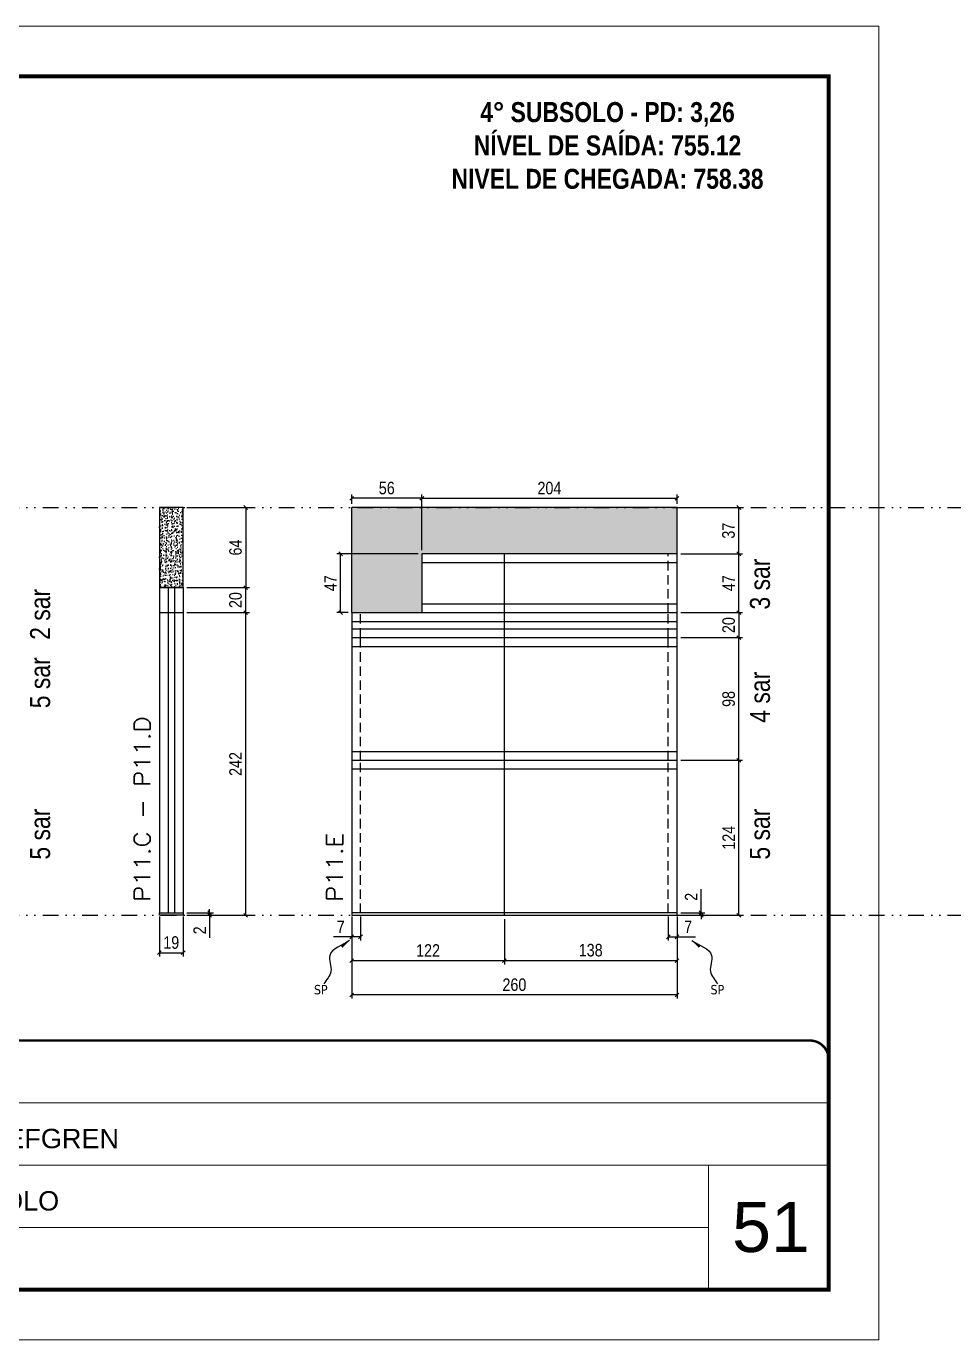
# Model space of a CAD drawing. Header units: millimetres. Extents: x 13777 to 27878, y -21631 to 6985.
# Drawn here: x 18387 to 19128, y -7848 to -6798 of the extents above; entities that cross this region are included whole.
import ezdxf

# ---------------------------------------------------------------- set-up
doc = ezdxf.new("R2010")
doc.units = ezdxf.units.MM
for name, pattern in [('CONTINUO', [0]), ('DASHED', [0.75, 0.5, -0.25]), ('DIVIDE2', [0.625, 0.25, -0.125, 0, -0.125, 0, -0.125]), ('HIDDEN', [0.375, 0.25, -0.125])]:
    doc.linetypes.add(name, pattern=pattern)
for name, color, linetype, lineweight in [('CARIMBO', 255, 'Continuous', 9), ('Folhas', 255, 'Continuous', 9), ('SARRAFO DE PRESSAO', 251, 'DASHED', 9), ('Texto Seção', 7, 'Continuous', 15)]:
    doc.layers.add(name, color=color, linetype=linetype, lineweight=lineweight)
for name, color, linetype in [('COTA', 241, 'Continuous'), ('NOMENCLATURA', 7, 'Continuous'), ('Nível', 160, 'Continuous'), ('Painéis', 200, 'Continuous'), ('SARR_2.2x7', 40, 'Continuous'), ('Sarrafo de Pressão', 42, 'HIDDEN'), ('texto', 7, 'Continuous')]:
    doc.layers.add(name, color=color, linetype=linetype)
doc.styles.add('ARIAL', font='arial.ttf')
doc.styles.add('ARIAL_NARROW', font='ARIALN.TTF', dxfattribs={"height": 0.2})
doc.styles.add('COTA TECNICA', font='techl___.ttf', dxfattribs={"height": 10})
doc.styles.add('COTA TECNICA-50', font='techl___.ttf', dxfattribs={"height": 10})
doc.styles.add('REGUA-120', font='ROMANS.shx', dxfattribs={"height": 15})
doc.styles.add('ROMANC', font='techb___.ttf', dxfattribs={"height": 2.5})
doc.styles.get("Standard").update_dxf_attribs({"font": 'arial.ttf'})
doc.styles.add('Tecnologia', font='')
doc.styles.get('Tecnologia').set_extended_font_data('Forgotten Futurist')
doc.dimstyles.new('COTA PAINEL-50', dxfattribs={"dimtxt": 10, "dimasz": 3, "dimexe": 3, "dimexo": 3, "dimgap": 3, "dimtad": 1, "dimdec": 1, "dimzin": 12, "dimdsep": 46, "dimtxsty": 'COTA TECNICA-50', "dimblk1": 'OBLIQUE', "dimblk2": 'OBLIQUE', "dimsah": 1, "dimcen": 0.9, "dimclrd": 4, "dimclre": 4, "dimclrt": 240, "dimadec": 1, "dimazin": 3, "dimtfac": 1, "dimtdec": 1, "dimtmove": 0, "dimatfit": 3, "dimfxl": 1, "dimtolj": 1, "dimtzin": 12, "dimarcsym": 0})
doc.dimstyles.new('PAINEL', dxfattribs={"dimtxt": 10, "dimasz": 3, "dimexe": 3, "dimexo": 3, "dimgap": 3, "dimtad": 1, "dimdec": 1, "dimzin": 12, "dimdsep": 46, "dimtxsty": 'COTA TECNICA', "dimblk1": 'OBLIQUE', "dimblk2": 'OBLIQUE', "dimsah": 1, "dimcen": 0.9, "dimclrd": 4, "dimclre": 4, "dimclrt": 240, "dimadec": 1, "dimazin": 3, "dimtfac": 1, "dimtdec": 1, "dimtmove": 0, "dimatfit": 3, "dimfxl": 1, "dimtolj": 1, "dimtzin": 12, "dimarcsym": 0})
doc.dimstyles.get("Standard").update_dxf_attribs({"dimtxt": 0.18, "dimasz": 0.18, "dimexe": 0.18, "dimexo": 0.0625, "dimgap": 0.09, "dimtad": 0, "dimtih": 1, "dimtoh": 1, "dimdec": 4, "dimzin": 0, "dimdsep": 46, "dimtxsty": 'Standard', "dimcen": 0.09, "dimadec": 0, "dimazin": 0, "dimtfac": 1, "dimtdec": 4, "dimtofl": 0, "dimtmove": 0, "dimatfit": 3, "dimfxl": 1, "dimtolj": 1, "dimtzin": 0, "dimarcsym": 0})

# ---------------------------------------------------------------- blocks, each defined once
blk = doc.blocks.new('9999999999')
at = {"color": 30, "linetype": 'CONTINUO'}
for p, q in [((98564.6, 34230.2), (98564.6, 34429.4)), ((98564.6, 34379.6), (99584, 34379.6)), ((98564.6, 34329.8), (99488, 34329.8)), ((99584, 34329.8), (99488, 34329.8)), ((99488, 34329.8), (99488, 34230.2)), ((98564.6, 34280), (99488, 34280))]:
    blk.add_line(p, q, dxfattribs=at)
at = {"color": 30, "linetype": 'CONTINUO', "const_width": 2}
blk.add_lwpolyline([(99584, 34230.2), (99584, 34414.4, 0.414214), (99569, 34429.4), (98229, 34429.4, 0.414214), (98214, 34414.4), (98214, 34245.2, 0.414214), (98229, 34230.2), (99584, 34230.2)], format="xyb", dxfattribs=at)
at = {"layer": 'Folhas'}
blk.add_lwpolyline([(98139, 34190.2), (99624, 34190.2), (99624, 35240.2), (98139, 35240.2)], close=True, dxfattribs=at)
at = {"layer": 'Folhas', "color": 30, "const_width": 3}
blk.add_lwpolyline([(98214, 34230.2), (99584, 34230.2), (99584, 35200.2), (98214, 35200.2)], close=True, dxfattribs=at)
at = {"color": 7, "linetype": 'Continuous', "ltscale": 5, "style": 'ARIAL'}
for s, height, p in [('SKR', 15.48, (98837.7, 34393.1)), ('LEAF LOEFGREN', 15.483, (98837.7, 34343.3)), ('4° SUBSOLO', 15.48, (98837.7, 34293.5)), ('NOVA SISTEMAS CONSTRUTIVOS', 11.059, (98263.2, 34267.2)), ('PILARES', 15.48, (98837.7, 34243.7))]:
    blk.add_text(s, height=height, dxfattribs=at).set_placement(p)
at = {"layer": 'Folhas', "color": 7, "style": 'Tecnologia', "width": 1.5}
for s, p in [('CLIENTE:', (98573.7, 34397.2)), ('OBRA:', (98573.7, 34347.3)), ('PAVIMENTO:', (98573.7, 34297.5)), ('PROJETO:', (98573.7, 34247.7))]:
    blk.add_text(s, height=14, dxfattribs=at).set_placement(p)
blk = doc.blocks.new('_Oblique')
at = {"color": 0, "linetype": 'ByBlock', "lineweight": -2}
blk.add_line((-0.5, -0.5), (0.5, 0.5), dxfattribs=at)
blk = doc.blocks.new('*D3268')
at = {"layer": 'COTA', "color": 4, "lineweight": -2, "transparency": 16777216}
for p, q in [((18493.5, -7509.9), (18493.5, -7541.8)), ((18512.5, -7509.9), (18512.5, -7541.8)), ((18493.5, -7538.8), (18512.5, -7538.8))]:
    blk.add_line(p, q, dxfattribs=at)
at = {"layer": 'Defpoints', "color": 0, "transparency": 16777216}
for p in [(18493.5, -7506.9), (18512.5, -7506.9), (18512.5, -7538.8)]:
    blk.add_point(p, dxfattribs=at)
at = {"layer": 'COTA', "color": 4, "lineweight": -2, "transparency": 16777216, "xscale": 3, "yscale": 3, "zscale": 3, "rotation": 180}
blk.add_blockref('_Oblique', (18493.5, -7538.8), dxfattribs=at)
at = {"layer": 'COTA', "color": 4, "lineweight": -2, "transparency": 16777216, "xscale": 3, "yscale": 3, "zscale": 3}
blk.add_blockref('_Oblique', (18512.5, -7538.8), dxfattribs=at)
at = {"layer": 'COTA', "color": 240, "transparency": 16777216, "insert": (18503, -7530.7), "char_height": 10, "attachment_point": 5, "style": 'COTA TECNICA'}
blk.add_mtext('\\A1;19', dxfattribs=at)
blk = doc.blocks.new('*D3269')
at = {"layer": 'COTA', "color": 4, "lineweight": -2, "transparency": 16777216}
for p, q in [((18515.5, -7506.9), (18536.7, -7506.9)), ((18533.7, -7506.9), (18533.7, -7503.9)), ((18533.7, -7506.9), (18533.7, -7508.9)), ((18515.5, -7508.9), (18536.7, -7508.9)), ((18533.7, -7508.9), (18533.7, -7527))]:
    blk.add_line(p, q, dxfattribs=at)
at = {"layer": 'Defpoints', "color": 0, "transparency": 16777216}
for p in [(18512.5, -7506.9), (18533.7, -7506.9), (18512.5, -7508.9)]:
    blk.add_point(p, dxfattribs=at)
at = {"layer": 'COTA', "color": 4, "lineweight": -2, "transparency": 16777216, "xscale": 3, "yscale": 3, "zscale": 3}
for p, rotation in [((18533.7, -7506.9), 270), ((18533.7, -7508.9), 90)]:
    blk.add_blockref('_Oblique', p, dxfattribs=dict(at, rotation=rotation))
at = {"layer": 'COTA', "color": 240, "transparency": 16777216, "insert": (18525.7, -7520.9), "char_height": 10, "attachment_point": 5, "rotation": 90, "style": 'COTA TECNICA-50'}
blk.add_mtext('\\A1;2', dxfattribs=at)
blk = doc.blocks.new('*D3289')
at = {"layer": 'COTA', "color": 4, "linetype": 'ByBlock', "lineweight": -2, "transparency": 16777216}
for p, q in [((18515.5, -7182.9), (18565.5, -7182.9)), ((18562.5, -7182.9), (18562.5, -7246.9)), ((18515.5, -7246.9), (18565.5, -7246.9))]:
    blk.add_line(p, q, dxfattribs=at)
at = {"layer": 'Defpoints', "color": 0, "linetype": 'ByBlock', "transparency": 16777216}
for p in [(18512.5, -7182.9), (18512.5, -7246.9), (18562.5, -7246.9)]:
    blk.add_point(p, dxfattribs=at)
at = {"layer": 'COTA', "color": 4, "linetype": 'ByBlock', "lineweight": -2, "transparency": 16777216, "xscale": 3, "yscale": 3, "zscale": 3}
for p, rotation in [((18562.5, -7182.9), 90), ((18562.5, -7246.9), 270)]:
    blk.add_blockref('_Oblique', p, dxfattribs=dict(at, rotation=rotation))
at = {"layer": 'COTA', "color": 240, "linetype": 'ByBlock', "transparency": 16777216, "insert": (18554.4, -7214.9), "char_height": 10, "attachment_point": 5, "rotation": 90, "style": 'COTA TECNICA'}
blk.add_mtext('\\A1;64', dxfattribs=at)
blk = doc.blocks.new('*D3270')
at = {"layer": 'COTA', "color": 4, "lineweight": -2, "transparency": 16777216}
for p, q in [((18515.5, -7266.9), (18565.5, -7266.9)), ((18562.5, -7508.9), (18562.5, -7266.9)), ((18515.5, -7508.9), (18565.5, -7508.9))]:
    blk.add_line(p, q, dxfattribs=at)
at = {"layer": 'Defpoints', "color": 0, "transparency": 16777216}
for p in [(18512.5, -7266.9), (18562.5, -7266.9), (18512.5, -7508.9)]:
    blk.add_point(p, dxfattribs=at)
at = {"layer": 'COTA', "color": 4, "lineweight": -2, "transparency": 16777216, "xscale": 3, "yscale": 3, "zscale": 3}
for p, rotation in [((18562.5, -7266.9), 90), ((18562.5, -7508.9), 270)]:
    blk.add_blockref('_Oblique', p, dxfattribs=dict(at, rotation=rotation))
at = {"layer": 'COTA', "color": 240, "transparency": 16777216, "insert": (18554.4, -7387.9), "char_height": 10, "attachment_point": 5, "rotation": 90, "style": 'COTA TECNICA-50'}
blk.add_mtext('\\A1;242', dxfattribs=at)
blk = doc.blocks.new('*D3290')
at = {"layer": 'COTA', "color": 4, "lineweight": -2, "transparency": 16777216}
for p, q in [((18515.5, -7246.9), (18565.5, -7246.9)), ((18562.5, -7266.9), (18562.5, -7246.9)), ((18515.5, -7266.9), (18565.5, -7266.9))]:
    blk.add_line(p, q, dxfattribs=at)
at = {"layer": 'Defpoints', "color": 0, "transparency": 16777216}
for p in [(18512.5, -7246.9), (18562.5, -7246.9), (18512.5, -7266.9)]:
    blk.add_point(p, dxfattribs=at)
at = {"layer": 'COTA', "color": 4, "lineweight": -2, "transparency": 16777216, "xscale": 3, "yscale": 3, "zscale": 3}
for p, rotation in [((18562.5, -7246.9), 90), ((18562.5, -7266.9), 270)]:
    blk.add_blockref('_Oblique', p, dxfattribs=dict(at, rotation=rotation))
at = {"layer": 'COTA', "color": 240, "transparency": 16777216, "insert": (18554.4, -7256.9), "char_height": 10, "attachment_point": 5, "rotation": 90, "style": 'COTA TECNICA'}
blk.add_mtext('\\A1;20', dxfattribs=at)
blk = doc.blocks.new('*D3303')
at = {"layer": 'COTA', "color": 4, "lineweight": -2, "transparency": 16777216}
for p, q in [((18647.3, -7509.9), (18647.3, -7575.5)), ((18907.3, -7509.9), (18907.3, -7575.5)), ((18907.3, -7572.5), (18647.3, -7572.5))]:
    blk.add_line(p, q, dxfattribs=at)
at = {"layer": 'Defpoints', "color": 0, "transparency": 16777216}
for p in [(18647.3, -7506.9), (18907.3, -7506.9), (18647.3, -7572.5)]:
    blk.add_point(p, dxfattribs=at)
at = {"layer": 'COTA', "color": 4, "lineweight": -2, "transparency": 16777216, "xscale": 3, "yscale": 3, "zscale": 3, "rotation": 180}
blk.add_blockref('_Oblique', (18647.3, -7572.5), dxfattribs=at)
at = {"layer": 'COTA', "color": 4, "lineweight": -2, "transparency": 16777216, "xscale": 3, "yscale": 3, "zscale": 3}
blk.add_blockref('_Oblique', (18907.3, -7572.5), dxfattribs=at)
at = {"layer": 'COTA', "color": 240, "transparency": 16777216, "insert": (18777.3, -7564.4), "char_height": 10, "attachment_point": 5, "style": 'COTA TECNICA'}
blk.add_mtext('\\A1;260', dxfattribs=at)
blk = doc.blocks.new('*D3304')
at = {"layer": 'COTA', "color": 4, "lineweight": -2, "transparency": 16777216}
for p, q in [((18900.3, -7509.9), (18900.3, -7529.1)), ((18907.3, -7511.9), (18907.3, -7529.1)), ((18900.3, -7526.1), (18907.3, -7526.1)), ((18907.3, -7526.1), (18922.1, -7526.1))]:
    blk.add_line(p, q, dxfattribs=at)
at = {"layer": 'Defpoints', "color": 0, "transparency": 16777216}
for p in [(18900.3, -7506.9), (18907.3, -7508.9), (18907.3, -7526.1)]:
    blk.add_point(p, dxfattribs=at)
at = {"layer": 'COTA', "color": 4, "lineweight": -2, "transparency": 16777216, "xscale": 3, "yscale": 3, "zscale": 3, "rotation": 180}
blk.add_blockref('_Oblique', (18900.3, -7526.1), dxfattribs=at)
at = {"layer": 'COTA', "color": 4, "lineweight": -2, "transparency": 16777216, "xscale": 3, "yscale": 3, "zscale": 3}
blk.add_blockref('_Oblique', (18907.3, -7526.1), dxfattribs=at)
at = {"layer": 'COTA', "color": 240, "transparency": 16777216, "insert": (18916.2, -7518.1), "char_height": 10, "attachment_point": 5, "style": 'COTA TECNICA-50'}
blk.add_mtext('\\A1;7', dxfattribs=at)
blk = doc.blocks.new('*D3305')
at = {"layer": 'COTA', "color": 4, "lineweight": -2, "transparency": 16777216}
for p, q in [((18647.3, -7511.9), (18647.3, -7529.1)), ((18654.3, -7509.9), (18654.3, -7529.1)), ((18647.3, -7526.1), (18632.6, -7526.1)), ((18654.3, -7526.1), (18647.3, -7526.1))]:
    blk.add_line(p, q, dxfattribs=at)
at = {"layer": 'Defpoints', "color": 0, "transparency": 16777216}
for p in [(18654.3, -7506.9), (18647.3, -7508.9), (18647.3, -7526.1)]:
    blk.add_point(p, dxfattribs=at)
at = {"layer": 'COTA', "color": 4, "lineweight": -2, "transparency": 16777216, "xscale": 3, "yscale": 3, "zscale": 3, "rotation": 180}
blk.add_blockref('_Oblique', (18647.3, -7526.1), dxfattribs=at)
at = {"layer": 'COTA', "color": 4, "lineweight": -2, "transparency": 16777216, "xscale": 3, "yscale": 3, "zscale": 3}
blk.add_blockref('_Oblique', (18654.3, -7526.1), dxfattribs=at)
at = {"layer": 'COTA', "color": 240, "transparency": 16777216, "insert": (18638.5, -7518.1), "char_height": 10, "attachment_point": 5, "style": 'COTA TECNICA-50'}
blk.add_mtext('\\A1;7', dxfattribs=at)
blk = doc.blocks.new('*D3306')
at = {"layer": 'COTA', "color": 4, "lineweight": -2, "transparency": 16777216}
for p, q in [((18926.6, -7506.9), (18926.6, -7488.1)), ((18910.3, -7506.9), (18929.6, -7506.9)), ((18926.6, -7508.9), (18926.6, -7506.9)), ((18910.3, -7508.9), (18929.6, -7508.9)), ((18926.6, -7508.9), (18926.6, -7511.9))]:
    blk.add_line(p, q, dxfattribs=at)
at = {"layer": 'Defpoints', "color": 0, "transparency": 16777216}
for p in [(18907.3, -7506.9), (18907.3, -7508.9), (18926.6, -7508.9)]:
    blk.add_point(p, dxfattribs=at)
at = {"layer": 'COTA', "color": 4, "lineweight": -2, "transparency": 16777216, "xscale": 3, "yscale": 3, "zscale": 3}
for p, rotation in [((18926.6, -7506.9), 270), ((18926.6, -7508.9), 90)]:
    blk.add_blockref('_Oblique', p, dxfattribs=dict(at, rotation=rotation))
at = {"layer": 'COTA', "color": 240, "transparency": 16777216, "insert": (18918.6, -7494.1), "char_height": 10, "attachment_point": 5, "rotation": 90, "style": 'COTA TECNICA-50'}
blk.add_mtext('\\A1;2', dxfattribs=at)
blk = doc.blocks.new('*D3309')
at = {"layer": 'COTA', "color": 4, "lineweight": -2, "transparency": 16777216}
for p, q in [((18910.3, -7182.9), (18959.7, -7182.9)), ((18956.7, -7219.9), (18956.7, -7182.9)), ((18910.3, -7219.9), (18959.7, -7219.9))]:
    blk.add_line(p, q, dxfattribs=at)
at = {"layer": 'Defpoints', "color": 0, "transparency": 16777216}
for p in [(18907.3, -7182.9), (18956.7, -7182.9), (18907.3, -7219.9)]:
    blk.add_point(p, dxfattribs=at)
at = {"layer": 'COTA', "color": 4, "lineweight": -2, "transparency": 16777216, "xscale": 3, "yscale": 3, "zscale": 3}
for p, rotation in [((18956.7, -7182.9), 90), ((18956.7, -7219.9), 270)]:
    blk.add_blockref('_Oblique', p, dxfattribs=dict(at, rotation=rotation))
at = {"layer": 'COTA', "color": 240, "transparency": 16777216, "insert": (18948.5, -7201.4), "char_height": 10, "attachment_point": 5, "rotation": 90, "style": 'COTA TECNICA-50'}
blk.add_mtext('\\A1;37', dxfattribs=at)
blk = doc.blocks.new('*D3307')
at = {"layer": 'COTA', "color": 4, "lineweight": -2, "transparency": 16777216}
for p, q in [((18910.3, -7286.9), (18959.7, -7286.9)), ((18956.7, -7384.9), (18956.7, -7286.9)), ((18910.3, -7384.9), (18959.7, -7384.9))]:
    blk.add_line(p, q, dxfattribs=at)
at = {"layer": 'Defpoints', "color": 0, "transparency": 16777216}
for p in [(18907.3, -7286.9), (18956.7, -7286.9), (18907.3, -7384.9)]:
    blk.add_point(p, dxfattribs=at)
at = {"layer": 'COTA', "color": 4, "lineweight": -2, "transparency": 16777216, "xscale": 3, "yscale": 3, "zscale": 3}
for p, rotation in [((18956.7, -7286.9), 90), ((18956.7, -7384.9), 270)]:
    blk.add_blockref('_Oblique', p, dxfattribs=dict(at, rotation=rotation))
at = {"layer": 'COTA', "color": 240, "transparency": 16777216, "insert": (18948.6, -7335.9), "char_height": 10, "attachment_point": 5, "rotation": 90, "style": 'COTA TECNICA-50'}
blk.add_mtext('\\A1;98', dxfattribs=at)
blk = doc.blocks.new('*D3308')
at = {"layer": 'COTA', "color": 4, "lineweight": -2, "transparency": 16777216}
for p, q in [((18910.3, -7219.9), (18959.7, -7219.9)), ((18956.7, -7266.9), (18956.7, -7219.9)), ((18910.3, -7266.9), (18959.7, -7266.9))]:
    blk.add_line(p, q, dxfattribs=at)
at = {"layer": 'Defpoints', "color": 0, "transparency": 16777216}
for p in [(18907.3, -7219.9), (18956.7, -7219.9), (18907.3, -7266.9)]:
    blk.add_point(p, dxfattribs=at)
at = {"layer": 'COTA', "color": 4, "lineweight": -2, "transparency": 16777216, "xscale": 3, "yscale": 3, "zscale": 3}
for p, rotation in [((18956.7, -7219.9), 90), ((18956.7, -7266.9), 270)]:
    blk.add_blockref('_Oblique', p, dxfattribs=dict(at, rotation=rotation))
at = {"layer": 'COTA', "color": 240, "transparency": 16777216, "insert": (18948.6, -7243.4), "char_height": 10, "attachment_point": 5, "rotation": 90, "style": 'COTA TECNICA-50'}
blk.add_mtext('\\A1;47', dxfattribs=at)
blk = doc.blocks.new('*D3310')
at = {"layer": 'COTA', "color": 4, "linetype": 'ByBlock', "lineweight": -2, "transparency": 16777216}
for p, q in [((18910.3, -7384.9), (18959.7, -7384.9)), ((18956.7, -7508.9), (18956.7, -7384.9)), ((18910.3, -7508.9), (18959.7, -7508.9))]:
    blk.add_line(p, q, dxfattribs=at)
at = {"layer": 'Defpoints', "color": 0, "linetype": 'ByBlock', "transparency": 16777216}
for p in [(18907.3, -7384.9), (18956.7, -7384.9), (18907.3, -7508.9)]:
    blk.add_point(p, dxfattribs=at)
at = {"layer": 'COTA', "color": 4, "linetype": 'ByBlock', "lineweight": -2, "transparency": 16777216, "xscale": 3, "yscale": 3, "zscale": 3}
for p, rotation in [((18956.7, -7384.9), 90), ((18956.7, -7508.9), 270)]:
    blk.add_blockref('_Oblique', p, dxfattribs=dict(at, rotation=rotation))
at = {"layer": 'COTA', "color": 240, "linetype": 'ByBlock', "transparency": 16777216, "insert": (18948.6, -7446.9), "char_height": 10, "attachment_point": 5, "rotation": 90, "style": 'COTA TECNICA'}
blk.add_mtext('\\A1;124', dxfattribs=at)
blk = doc.blocks.new('*D3311')
at = {"layer": 'COTA', "color": 4, "linetype": 'ByBlock', "lineweight": -2, "transparency": 16777216}
for p, q in [((18910.3, -7384.9), (18959.7, -7384.9)), ((18956.7, -7508.9), (18956.7, -7384.9)), ((18910.3, -7508.9), (18959.7, -7508.9))]:
    blk.add_line(p, q, dxfattribs=at)
at = {"layer": 'Defpoints', "color": 0, "linetype": 'ByBlock', "transparency": 16777216}
for p in [(18907.3, -7384.9), (18956.7, -7384.9), (18907.3, -7508.9)]:
    blk.add_point(p, dxfattribs=at)
at = {"layer": 'COTA', "color": 4, "linetype": 'ByBlock', "lineweight": -2, "transparency": 16777216, "xscale": 3, "yscale": 3, "zscale": 3}
for p, rotation in [((18956.7, -7384.9), 90), ((18956.7, -7508.9), 270)]:
    blk.add_blockref('_Oblique', p, dxfattribs=dict(at, rotation=rotation))
at = {"layer": 'COTA', "color": 240, "linetype": 'ByBlock', "transparency": 16777216, "insert": (18948.6, -7446.9), "char_height": 10, "attachment_point": 5, "rotation": 90, "style": 'COTA TECNICA'}
blk.add_mtext('\\A1;124', dxfattribs=at)
blk = doc.blocks.new('*D3312')
at = {"layer": 'COTA', "color": 4, "lineweight": -2, "transparency": 16777216}
for p, q in [((18769.3, -7511.9), (18769.3, -7548.1)), ((18907.3, -7511.9), (18907.3, -7548.1)), ((18769.3, -7545.1), (18907.3, -7545.1))]:
    blk.add_line(p, q, dxfattribs=at)
at = {"layer": 'Defpoints', "color": 0, "transparency": 16777216}
for p in [(18769.3, -7508.9), (18907.3, -7508.9), (18907.3, -7545.1)]:
    blk.add_point(p, dxfattribs=at)
at = {"layer": 'COTA', "color": 4, "lineweight": -2, "transparency": 16777216, "xscale": 3, "yscale": 3, "zscale": 3, "rotation": 180}
blk.add_blockref('_Oblique', (18769.3, -7545.1), dxfattribs=at)
at = {"layer": 'COTA', "color": 4, "lineweight": -2, "transparency": 16777216, "xscale": 3, "yscale": 3, "zscale": 3}
blk.add_blockref('_Oblique', (18907.3, -7545.1), dxfattribs=at)
at = {"layer": 'COTA', "color": 240, "transparency": 16777216, "insert": (18838.3, -7536.8), "char_height": 10, "attachment_point": 5, "style": 'COTA TECNICA'}
blk.add_mtext('\\A1;138', dxfattribs=at)
blk = doc.blocks.new('*D3313')
at = {"layer": 'COTA', "color": 4, "lineweight": -2, "transparency": 16777216}
for p, q in [((18647.3, -7511.9), (18647.3, -7548.1)), ((18769.3, -7511.9), (18769.3, -7548.1)), ((18647.3, -7545.1), (18769.3, -7545.1))]:
    blk.add_line(p, q, dxfattribs=at)
at = {"layer": 'Defpoints', "color": 0, "transparency": 16777216}
for p in [(18647.3, -7508.9), (18769.3, -7508.9), (18769.3, -7545.1)]:
    blk.add_point(p, dxfattribs=at)
at = {"layer": 'COTA', "color": 4, "lineweight": -2, "transparency": 16777216, "xscale": 3, "yscale": 3, "zscale": 3, "rotation": 180}
blk.add_blockref('_Oblique', (18647.3, -7545.1), dxfattribs=at)
at = {"layer": 'COTA', "color": 4, "lineweight": -2, "transparency": 16777216, "xscale": 3, "yscale": 3, "zscale": 3}
blk.add_blockref('_Oblique', (18769.3, -7545.1), dxfattribs=at)
at = {"layer": 'COTA', "color": 240, "transparency": 16777216, "insert": (18708.3, -7537), "char_height": 10, "attachment_point": 5, "style": 'COTA TECNICA'}
blk.add_mtext('\\A1;122', dxfattribs=at)
blk = doc.blocks.new('*D3314')
at = {"layer": 'COTA', "color": 4, "lineweight": -2, "transparency": 16777216}
for p, q in [((18910.3, -7266.9), (18959.7, -7266.9)), ((18956.7, -7266.9), (18956.7, -7286.9)), ((18910.3, -7286.9), (18959.7, -7286.9))]:
    blk.add_line(p, q, dxfattribs=at)
at = {"layer": 'Defpoints', "color": 0, "transparency": 16777216}
for p in [(18907.3, -7266.9), (18907.3, -7286.9), (18956.7, -7286.9)]:
    blk.add_point(p, dxfattribs=at)
at = {"layer": 'COTA', "color": 4, "lineweight": -2, "transparency": 16777216, "xscale": 3, "yscale": 3, "zscale": 3}
for p, rotation in [((18956.7, -7266.9), 90), ((18956.7, -7286.9), 270)]:
    blk.add_blockref('_Oblique', p, dxfattribs=dict(at, rotation=rotation))
at = {"layer": 'COTA', "color": 240, "transparency": 16777216, "insert": (18948.6, -7276.9), "char_height": 10, "attachment_point": 5, "rotation": 90, "style": 'COTA TECNICA'}
blk.add_mtext('\\A1;20', dxfattribs=at)
blk = doc.blocks.new('*D3315')
at = {"layer": 'COTA', "color": 4, "lineweight": -2, "transparency": 16777216}
for p, q in [((18647.3, -7179.9), (18647.3, -7172.5)), ((18703.3, -7175.5), (18647.3, -7175.5)), ((18703.3, -7216.9), (18703.3, -7172.5))]:
    blk.add_line(p, q, dxfattribs=at)
at = {"layer": 'Defpoints', "color": 0, "transparency": 16777216}
for p in [(18647.3, -7175.5), (18647.3, -7182.9), (18703.3, -7219.9)]:
    blk.add_point(p, dxfattribs=at)
at = {"layer": 'COTA', "color": 4, "lineweight": -2, "transparency": 16777216, "xscale": 3, "yscale": 3, "zscale": 3, "rotation": 180}
blk.add_blockref('_Oblique', (18647.3, -7175.5), dxfattribs=at)
at = {"layer": 'COTA', "color": 4, "lineweight": -2, "transparency": 16777216, "xscale": 3, "yscale": 3, "zscale": 3}
blk.add_blockref('_Oblique', (18703.3, -7175.5), dxfattribs=at)
at = {"layer": 'COTA', "color": 240, "transparency": 16777216, "insert": (18675.3, -7167.4), "char_height": 10, "attachment_point": 5, "style": 'COTA TECNICA'}
blk.add_mtext('\\A1;56', dxfattribs=at)
blk = doc.blocks.new('*D3316')
at = {"layer": 'COTA', "color": 4, "lineweight": -2, "transparency": 16777216}
for p, q in [((18703.3, -7216.9), (18703.3, -7172.5)), ((18703.3, -7175.5), (18907.3, -7175.5)), ((18907.3, -7179.9), (18907.3, -7172.5))]:
    blk.add_line(p, q, dxfattribs=at)
at = {"layer": 'Defpoints', "color": 0, "transparency": 16777216}
for p in [(18907.3, -7175.5), (18907.3, -7182.9), (18703.3, -7219.9)]:
    blk.add_point(p, dxfattribs=at)
at = {"layer": 'COTA', "color": 4, "lineweight": -2, "transparency": 16777216, "xscale": 3, "yscale": 3, "zscale": 3, "rotation": 180}
blk.add_blockref('_Oblique', (18703.3, -7175.5), dxfattribs=at)
at = {"layer": 'COTA', "color": 4, "lineweight": -2, "transparency": 16777216, "xscale": 3, "yscale": 3, "zscale": 3}
blk.add_blockref('_Oblique', (18907.3, -7175.5), dxfattribs=at)
at = {"layer": 'COTA', "color": 240, "transparency": 16777216, "insert": (18805.3, -7167.4), "char_height": 10, "attachment_point": 5, "style": 'COTA TECNICA'}
blk.add_mtext('\\A1;204', dxfattribs=at)
blk = doc.blocks.new('*D3317')
at = {"layer": 'COTA', "color": 4, "lineweight": -2, "transparency": 16777216}
for p, q in [((18700.3, -7219.9), (18635.4, -7219.9)), ((18638.4, -7266.9), (18638.4, -7219.9)), ((18644.3, -7266.9), (18635.4, -7266.9))]:
    blk.add_line(p, q, dxfattribs=at)
at = {"layer": 'Defpoints', "color": 0, "transparency": 16777216}
for p in [(18638.4, -7219.9), (18703.3, -7219.9), (18647.3, -7266.9)]:
    blk.add_point(p, dxfattribs=at)
at = {"layer": 'COTA', "color": 4, "lineweight": -2, "transparency": 16777216, "xscale": 3, "yscale": 3, "zscale": 3}
for p, rotation in [((18638.4, -7219.9), 90), ((18638.4, -7266.9), 270)]:
    blk.add_blockref('_Oblique', p, dxfattribs=dict(at, rotation=rotation))
at = {"layer": 'COTA', "color": 240, "transparency": 16777216, "insert": (18630.3, -7243.4), "char_height": 10, "attachment_point": 5, "rotation": 90, "style": 'COTA TECNICA'}
blk.add_mtext('\\A1;47', dxfattribs=at)

msp = doc.modelspace()

# ---------------------------------------------------------------- hatches: boundary and pattern name
at = {"layer": 'COTA'}
h = msp.add_hatch(dxfattribs=at)
h.set_pattern_fill('AR-CONC', color=256, scale=0.03)
h.set_pattern_definition([(50, (2810.6464, -11495.751), (5.4655401, -0.4781726), [0.5715, -6.2865]), (355, (2810.6464, -11495.751), (-1.0573026, 5.7317054), [0.4572, -5.0292175]), (100.451445, (2811.102, -11495.791), (4.4082374, 5.2535326), [0.4857003, -5.3427073]), (46.1842, (2810.6464, -11494.227), (8.1323712, -1.2612698), [0.85725, -9.42975]), (96.63556, (2811.324, -11494.332), (7.122124, 7.4227837), [0.7285507, -8.0140682]), (351.18415, (2810.646, -11494.227), (7.122124, 7.4227837), [0.685799, -7.543792]), (21, (2811.4084, -11494.608), (4.5484317, -3.067956), [0.5715, -6.2865]), (326, (2811.4084, -11494.608), (1.8540609, 5.525639), [0.4572, -5.0292]), (71.451445, (2811.7874, -11494.864), (6.4024926, 2.457683), [0.4857003, -5.3426981]), (37.5, (2810.6464, -11495.751), (0.0926581, 2.53665117), [0, -4.96824, 0, -5.1054, 0, -5.04825]), (7.5, (2810.6464, -11495.751), (2.00458988, 3.00541724), [0, -2.91084, 0, -4.85394, 0, -1.92405]), (327.5, (2808.9471, -11495.751), (4.06771786, -0.17186232), [0, -1.905, 0, -5.9436, 0, -7.8867]), (317.5, (2808.185, -11495.751), (4.44387544, 0.7627947), [0, -2.4765, 0, -3.94716, 0, -5.6007])])
h.paths.add_polyline_path([(18512.51, -7182.89), (18493.51, -7182.89), (18493.51, -7246.91), (18512.51, -7246.91)])
h = msp.add_hatch(dxfattribs=at)
h.set_pattern_fill('AR-CONC', color=256, scale=0.03)
h.paths.add_polyline_path([(18907.32, -7182.89), (18647.32, -7182.89), (18647.32, -7266.89), (18703.32, -7266.89), (18703.32, -7219.89), (18907.32, -7219.89)])

# ---------------------------------------------------------------- linework, layer by layer
at = {"layer": 'COTA', "linetype": 'ByBlock'}
for p, q in [((18907.32, -7182.89), (18647.32, -7182.89)), ((18647.32, -7266.89), (18647.32, -7182.89)), ((18907.32, -7219.89), (18907.32, -7182.89))]:
    msp.add_line(p, q, dxfattribs=at)
msp.add_lwpolyline([(18493.51, -7246.91), (18512.51, -7246.91), (18512.51, -7182.89), (18493.51, -7182.89)], close=True, dxfattribs=at)
at = {"layer": 'Nível', "color": 4, "linetype": 'DIVIDE2', "ltscale": 50}
for p, q in [((13777.11, -7182.89), (21531.15, -7182.89)), ((13777.11, -7508.89), (21531.15, -7508.89))]:
    msp.add_line(p, q, dxfattribs=at)
at = {"layer": 'Painéis'}
for p, q in [((18907.32, -7219.89), (18703.32, -7219.89)), ((18703.32, -7219.89), (18703.32, -7266.89)), ((18769.32, -7508.89), (18769.32, -7219.89)), ((18907.32, -7506.89), (18907.32, -7219.89)), ((18493.51, -7246.91), (18493.51, -7506.89)), ((18493.51, -7246.91), (18512.51, -7246.91)), ((18512.51, -7246.91), (18493.51, -7246.91)), ((18512.51, -7246.91), (18512.51, -7506.89)), ((18493.51, -7266.89), (18512.51, -7266.89)), ((18647.32, -7266.89), (18907.32, -7266.89)), ((18647.32, -7266.89), (18647.32, -7506.89)), ((18647.32, -7286.89), (18907.32, -7286.89)), ((18647.32, -7384.89), (18907.32, -7384.89)), ((18493.51, -7506.89), (18512.51, -7506.89)), ((18493.51, -7506.89), (18512.51, -7506.89)), ((18493.51, -7508.89), (18493.51, -7506.89)), ((18512.51, -7506.89), (18512.51, -7508.89)), ((18512.51, -7508.89), (18493.51, -7508.89))]:
    msp.add_line(p, q, dxfattribs=at)
msp.add_lwpolyline([(18907.32, -7506.89), (18647.32, -7506.89), (18647.32, -7508.89), (18907.32, -7508.89)], close=True, dxfattribs=at)
at = {"layer": 'SARR_2.2x7'}
for p, q in [((18703.32, -7226.89), (18907.32, -7226.89)), ((18500.51, -7246.91), (18500.51, -7266.89)), ((18505.51, -7246.91), (18505.51, -7266.89)), ((18703.32, -7259.89), (18907.32, -7259.89)), ((18500.51, -7266.89), (18500.51, -7506.89)), ((18505.51, -7266.89), (18505.51, -7506.89)), ((18647.32, -7273.89), (18907.32, -7273.89)), ((18647.32, -7279.89), (18907.32, -7279.89)), ((18647.32, -7293.89), (18907.32, -7293.89)), ((18647.32, -7377.89), (18907.32, -7377.89)), ((18647.32, -7391.89), (18907.32, -7391.89))]:
    msp.add_line(p, q, dxfattribs=at)
at = {"layer": 'Sarrafo de Pressão', "ltscale": 30}
for p, q in [((18900.32, -7266.89), (18900.32, -7219.89)), ((18654.32, -7286.89), (18654.32, -7266.89)), ((18900.32, -7286.89), (18900.32, -7266.89)), ((18654.32, -7384.89), (18654.32, -7286.89)), ((18900.32, -7384.89), (18900.32, -7286.89)), ((18654.32, -7506.89), (18654.32, -7384.89)), ((18900.32, -7506.89), (18900.32, -7384.89))]:
    msp.add_line(p, q, dxfattribs=at)

# ---------------------------------------------------------------- block references
at = {"layer": 'SARRAFO DE PRESSAO', "color": 6, "linetype": 'ByBlock'}
msp.add_blockref('9999999999', (-80555.51, -42038.38), dxfattribs=at)

# ---------------------------------------------------------------- texts
at = {"layer": 'CARIMBO', "style": 'ARIAL'}
msp.add_text('51', height=40, dxfattribs=at).set_placement((18951.33, -7778.03))
at = {"layer": 'NOMENCLATURA', "style": 'ARIAL_NARROW'}
for s, p in [('3 sar', (18981.57, -7264.47)), ('2 sar', (18406.17, -7288.66)), ('5 sar', (18406.17, -7343.37)), ('4 sar', (18981.57, -7354.95)), ('5 sar', (18406.17, -7464.37)), ('5 sar', (18981.57, -7464.37))]:
    msp.add_text(s, height=16, rotation=90, dxfattribs=at).set_placement(p)
at = {"layer": 'NOMENCLATURA', "color": 2, "insert": (18851.75, -6832.11), "char_height": 16, "attachment_point": 2, "style": 'ROMANC'}
msp.add_mtext_dynamic_manual_height_columns('\\P4° SUBSOLO - PD: 3,26\\PNÍVEL DE SAÍDA: 755.12\\PNIVEL DE CHEGADA: 758.38', width=300.2766, gutter_width=1, heights=[0], dxfattribs=at)
at = {"layer": 'texto', "color": 0, "char_height": 7.5, "attachment_point": 5}
for insert in [(18622.55, -7568.38), (18939.57, -7568.38)]:
    msp.add_mtext('{\\fTahoma|b0|i0|c0|p34;\\C4;SP}', dxfattribs=dict(at, insert=insert))
at = {"layer": 'Texto Seção', "style": 'REGUA-120', "width": 1.1}
for s, p in [('P11.C - P11.D', (18486.26, -7498.13)), ('P11.E', (18640.07, -7498.13))]:
    msp.add_text(s, height=13, rotation=90, dxfattribs=at).set_placement(p)

# ---------------------------------------------------------------- dimensions: what is measured, and where the dimension line sits
at = {"layer": 'COTA'}
for base, p1, p2, dimstyle, picture, middle in [((18647.32, -7175.5), (18703.32, -7219.89), (18647.32, -7182.89), 'PAINEL', '*D3315', (18675.32, -7167.39)), ((18907.32, -7175.5), (18703.32, -7219.89), (18907.32, -7182.89), 'PAINEL', '*D3316', (18805.32, -7167.39)), ((18907.32, -7526.13), (18900.32, -7506.89), (18907.32, -7508.89), 'COTA PAINEL-50', '*D3304', (18916.19, -7518.06)), ((18769.32, -7545.07), (18647.32, -7508.89), (18769.32, -7508.89), 'PAINEL', '*D3313', (18708.32, -7537.01))]:
    dim = msp.add_linear_dim(base=base, p1=p1, p2=p2, dimstyle=dimstyle, dxfattribs=at)
    dim.commit()
    dim.dimension.update_dxf_attribs({"geometry": picture, "text_midpoint": middle})
at = {"layer": 'COTA', "linetype": 'ByBlock'}
dim = msp.add_linear_dim(base=(18562.5, -7246.91), p1=(18512.51, -7182.89), p2=(18512.51, -7246.91), angle=90, dimstyle='PAINEL', dxfattribs=at)
dim.commit()
dim.dimension.update_dxf_attribs({"geometry": '*D3289', "text_midpoint": (18554.4, -7214.9)})
at = {"layer": 'COTA'}
for base, p1, p2, angle, dimstyle, picture, middle in [((18956.69, -7182.89), (18907.32, -7219.89), (18907.32, -7182.89), 90, 'COTA PAINEL-50', '*D3309', (18948.47, -7201.39)), ((18638.36, -7219.89), (18647.32, -7266.89), (18703.32, -7219.89), 90, 'PAINEL', '*D3317', (18630.29, -7243.39)), ((18956.69, -7219.89), (18907.32, -7266.89), (18907.32, -7219.89), 90, 'COTA PAINEL-50', '*D3308', (18948.62, -7243.39)), ((18562.5, -7266.89), (18512.51, -7508.89), (18512.51, -7266.89), 90, 'COTA PAINEL-50', '*D3270', (18554.43, -7387.89)), ((18956.69, -7286.89), (18907.32, -7384.89), (18907.32, -7286.89), 90, 'COTA PAINEL-50', '*D3307', (18948.59, -7335.89)), ((18647.32, -7526.13), (18654.32, -7506.89), (18647.32, -7508.89), 180, 'COTA PAINEL-50', '*D3305', (18638.46, -7518.06))]:
    dim = msp.add_linear_dim(base=base, p1=p1, p2=p2, angle=angle, dimstyle=dimstyle, dxfattribs=at)
    dim.commit()
    dim.dimension.update_dxf_attribs({"geometry": picture, "text_midpoint": middle})
for base, p1, p2, dimstyle, picture, middle in [((18562.5, -7246.91), (18512.51, -7266.89), (18512.51, -7246.91), 'PAINEL', '*D3290', (18562.5, -7256.9)), ((18956.69, -7286.89), (18907.32, -7266.89), (18907.32, -7286.89), 'PAINEL', '*D3314', (18956.69, -7276.89)), ((18926.58, -7508.89), (18907.32, -7506.89), (18907.32, -7508.89), 'COTA PAINEL-50', '*D3306', (18926.58, -7494.14)), ((18533.7, -7506.89), (18512.51, -7508.89), (18512.51, -7506.89), 'COTA PAINEL-50', '*D3269', (18533.7, -7520.95))]:
    dim = msp.add_linear_dim(base=base, p1=p1, p2=p2, angle=90, dimstyle=dimstyle, dxfattribs=at)
    dim.commit()
    dim.dimension.update_dxf_attribs({"geometry": picture, "text_midpoint": middle, "dimtype": 160})
at = {"layer": 'COTA', "linetype": 'ByBlock'}
for picture in ['*D3310', '*D3311']:
    dim = msp.add_aligned_dim(p1=(18907.32, -7508.89), p2=(18907.32, -7384.89), distance=-49.37, dimstyle='PAINEL', dxfattribs=at)
    dim.commit()
    dim.dimension.update_dxf_attribs({"geometry": picture, "text_midpoint": (18948.62, -7446.89)})
at = {"layer": 'COTA'}
for base, p1, p2, override, picture, middle in [((18512.51, -7538.79), (18493.51, -7506.89), (18512.51, -7506.89), {"dimarcsym": 2}, '*D3268', (18503.01, -7530.7)), ((18907.32, -7545.07), (18769.32, -7508.89), (18907.32, -7508.89), {"dimtmove": 1}, '*D3312', (18838.32, -7536.83))]:
    dim = msp.add_linear_dim(base=base, p1=p1, p2=p2, dimstyle='PAINEL', override=override, dxfattribs=at)
    dim.commit()
    dim.dimension.update_dxf_attribs({"geometry": picture, "text_midpoint": middle})
dim = msp.add_linear_dim(base=(18647.32, -7572.51), p1=(18907.32, -7506.89), p2=(18647.32, -7506.89), angle=180, dimstyle='PAINEL', override={"dimarcsym": 2}, dxfattribs=at)
dim.commit()
dim.dimension.update_dxf_attribs({"geometry": '*D3303', "text_midpoint": (18777.32, -7564.41)})

# ---------------------------------------------------------------- leaders
at = {"layer": 'COTA', "path_type": 1}
for points in [[(18645.49, -7529.07), (18629.71, -7540.91), (18630.63, -7553.91), (18625.08, -7563.69)], [(18919.15, -7529.07), (18934.94, -7540.91), (18934.01, -7553.91), (18939.57, -7563.69)]]:
    msp.add_leader(points, dimstyle='Standard', override={"dimasz": 8}, dxfattribs=at)

doc.saveas('drawing.dxf')
